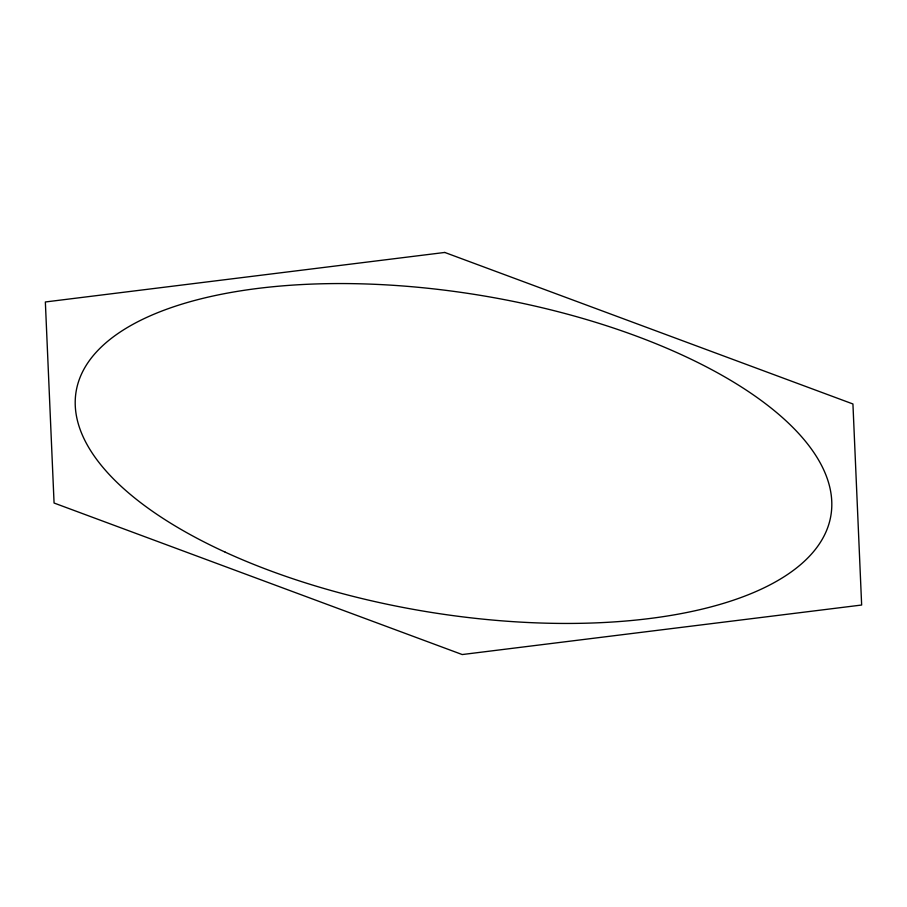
<?xml version="1.0" encoding="UTF-8"?>
<svg xmlns="http://www.w3.org/2000/svg" width="907" height="907" viewBox="0 0 907 907"><rect width="100%" height="100%" fill="white"/><g stroke="black" fill="none" stroke-linecap="round" stroke-linejoin="round"><path stroke-width="1.36" d="M444.781 252.452L45.35 301.974L54.069 503.022L462.219 654.548L861.65 605.026L852.931 403.978L444.781 252.452M225.231 552.17A382.459 160.426 9.3 0 0 828.907 523.997A382.459 160.426 9.3 0 0 306.351 284.333A382.459 160.426 9.3 0 0 225.231 552.17"/></g></svg>
